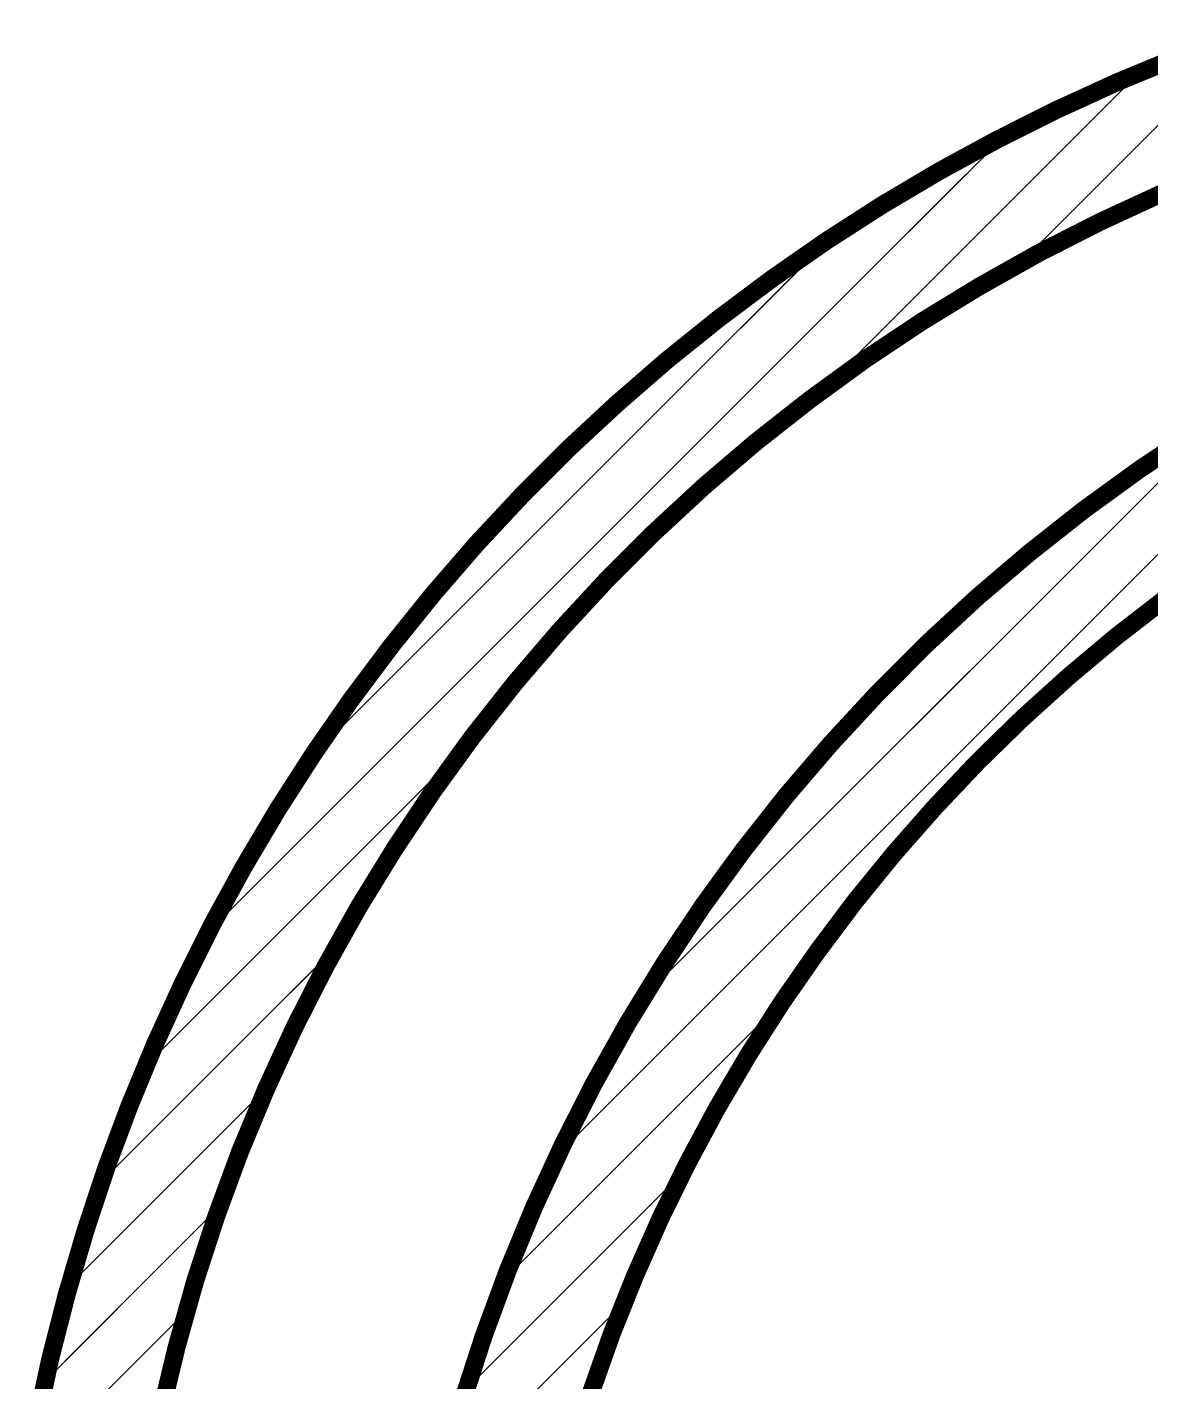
# Model space of a CAD drawing. Header units: millimetres. Extents: x 0 to 13.2, y -0.1 to 6.1.
# Drawn here: x 8.635 to 9.578, y 2.518 to 3.655 of the extents above; entities that cross this region are included whole.
import ezdxf

# ---------------------------------------------------------------- set-up
doc = ezdxf.new("R2010")
doc.units = ezdxf.units.MM
doc.header["$MEASUREMENT"] = 0
doc.layers.add('Mechanical3', color=76, linetype='Continuous')

msp = doc.modelspace()

# ---------------------------------------------------------------- linework, layer by layer
at = {"layer": 'Mechanical3'}
for points, const_width in [([(9.466, 3.4545), (9.6659, 3.6544)], 0.001), ([(9.5497, 3.6087), (9.6011, 3.63)], 0.015), ([(9.2964, 3.3448), (9.5689, 3.6174)], 0.001), ([(9.499, 3.5855), (9.5497, 3.6087)], 0.015), ([(9.4493, 3.5606), (9.499, 3.5855)], 0.015), ([(8.7868, 2.8952), (9.4566, 3.565)], 0.001), ([(9.4004, 3.534), (9.4493, 3.5606)], 0.015), ([(9.3525, 3.5056), (9.4004, 3.534)], 0.015), ([(9.5354, 3.4915), (9.5874, 3.5155)], 0.015), ([(9.3057, 3.4755), (9.3525, 3.5056)], 0.015), ([(9.4843, 3.4655), (9.5354, 3.4915)], 0.015), ([(8.8719, 3.0404), (9.3114, 3.4799)], 0.001), ([(9.26, 3.4437), (9.3057, 3.4755)], 0.015), ([(9.4344, 3.4375), (9.4843, 3.4655)], 0.015), ([(9.2155, 3.4104), (9.26, 3.4437)], 0.015), ([(9.3855, 3.4076), (9.4344, 3.4375)], 0.015), ([(9.1721, 3.3755), (9.2155, 3.4104)], 0.015), ([(9.3379, 3.3758), (9.3855, 3.4076)], 0.015), ([(9.0805, 2.709), (9.7773, 3.4057)], 0.001), ([(9.1301, 3.339), (9.1721, 3.3755)], 0.015), ([(9.2916, 3.3421), (9.3379, 3.3758)], 0.015), ([(9.0893, 3.3011), (9.1301, 3.339)], 0.015), ([(9.2466, 3.3067), (9.2916, 3.3421)], 0.015), ([(9.1512, 2.8397), (9.6465, 3.335)], 0.001), ([(9.5684, 3.2837), (9.6166, 3.3159)], 0.015), ([(9.203, 3.2695), (9.2466, 3.3067)], 0.015), ([(9.05, 3.2617), (9.0893, 3.3011)], 0.015), ([(9.5216, 3.2497), (9.5684, 3.2837)], 0.015), ([(9.161, 3.2306), (9.203, 3.2695)], 0.015), ([(9.012, 3.221), (9.05, 3.2617)], 0.015), ([(9.4761, 3.2138), (9.5216, 3.2497)], 0.015), ([(9.1205, 3.1901), (9.161, 3.2306)], 0.015), ([(8.9756, 3.1789), (9.012, 3.221)], 0.015), ([(9.432, 3.1762), (9.4761, 3.2138)], 0.015), ([(9.0816, 3.148), (9.1205, 3.1901)], 0.015), ([(8.9407, 3.1356), (8.9756, 3.1789)], 0.015), ([(9.3895, 3.1369), (9.432, 3.1762)], 0.015), ([(9.5488, 3.1434), (9.59, 3.1753)], 0.015), ([(9.0444, 3.1045), (9.0816, 3.148)], 0.015), ([(9.5088, 3.1098), (9.5488, 3.1434)], 0.015), ([(8.9073, 3.091), (8.9407, 3.1356)], 0.015), ([(9.3486, 3.0959), (9.3895, 3.1369)], 0.015), ([(9.4701, 3.0748), (9.5088, 3.1098)], 0.015), ([(9.0089, 3.0595), (9.0444, 3.1045)], 0.015), ([(8.8756, 3.0453), (8.9073, 3.091)], 0.015), ([(9.3093, 3.0534), (9.3486, 3.0959)], 0.015), ([(9.4328, 3.0384), (9.4701, 3.0748)], 0.015), ([(8.9753, 3.0132), (9.0089, 3.0595)], 0.015), ([(9.2716, 3.0094), (9.3093, 3.0534)], 0.015), ([(8.7344, 2.7829), (9.0054, 3.0539)], 0.001), ([(8.8455, 2.9985), (8.8756, 3.0453)], 0.015), ([(9.3969, 3.0005), (9.4328, 3.0384)], 0.015), ([(8.9435, 2.9655), (8.9753, 3.0132)], 0.015), ([(9.2358, 2.9639), (9.2716, 3.0094)], 0.015), ([(8.8171, 2.9506), (8.8455, 2.9985)], 0.015), ([(9.3625, 2.9614), (9.3969, 3.0005)], 0.015), ([(8.9135, 2.9167), (8.9435, 2.9655)], 0.015), ([(9.2017, 2.917), (9.2358, 2.9639)], 0.015), ([(9.3295, 2.9209), (9.3625, 2.9614)], 0.015), ([(8.7904, 2.9018), (8.8171, 2.9506)], 0.015), ([(8.8855, 2.8667), (8.9135, 2.9167)], 0.015), ([(9.1696, 2.8689), (9.2017, 2.917)], 0.015), ([(9.2982, 2.8792), (9.3295, 2.9209)], 0.015), ([(8.7655, 2.852), (8.7904, 2.9018)], 0.015), ([(8.6974, 2.6859), (8.8958, 2.8843)], 0.001), ([(9.2684, 2.8364), (9.2982, 2.8792)], 0.015), ([(8.8595, 2.8157), (8.8855, 2.8667)], 0.015), ([(9.1393, 2.8195), (9.1696, 2.8689)], 0.015), ([(8.7424, 2.8014), (8.7655, 2.852)], 0.015), ([(9.2403, 2.7925), (9.2684, 2.8364)], 0.015), ([(9.0352, 2.6037), (9.2713, 2.8398)], 0.001), ([(8.8356, 2.7637), (8.8595, 2.8157)], 0.015), ([(9.111, 2.769), (9.1393, 2.8195)], 0.015), ([(8.7211, 2.75), (8.7424, 2.8014)], 0.015), ([(9.2139, 2.7475), (9.2403, 2.7925)], 0.015), ([(9.0847, 2.7173), (9.111, 2.769)], 0.015), ([(8.6702, 2.5987), (8.8365, 2.765)], 0.001), ([(8.8136, 2.7108), (8.8356, 2.7637)], 0.015), ([(8.7016, 2.6978), (8.7211, 2.75)], 0.015), ([(9.1892, 2.7015), (9.2139, 2.7475)], 0.015), ([(8.7938, 2.657), (8.8136, 2.7108)], 0.015), ([(9.0605, 2.6648), (9.0847, 2.7173)], 0.015), ([(9.1662, 2.6547), (9.1892, 2.7015)], 0.015), ([(8.6841, 2.645), (8.7016, 2.6978)], 0.015), ([(9.0034, 2.5118), (9.1861, 2.6946)], 0.001), ([(9.0383, 2.6112), (9.0605, 2.6648)], 0.015), ([(8.6504, 2.5188), (8.7973, 2.6658)], 0.001), ([(8.7761, 2.6026), (8.7938, 2.657)], 0.015), ([(9.1451, 2.607), (9.1662, 2.6547)], 0.015), ([(8.6684, 2.5916), (8.6841, 2.645)], 0.015), ([(9.0183, 2.5569), (9.0383, 2.6112)], 0.015), ([(8.7606, 2.5475), (8.7761, 2.6026)], 0.015), ([(9.1257, 2.5586), (9.1451, 2.607)], 0.015), ([(8.6546, 2.5377), (8.6684, 2.5916)], 0.015), ([(8.9803, 2.4288), (9.1366, 2.5851)], 0.001), ([(8.6356, 2.444), (8.7694, 2.5778)], 0.001), ([(9.0004, 2.5018), (9.0183, 2.5569)], 0.015), ([(9.1083, 2.5094), (9.1257, 2.5586)], 0.015), ([(8.7472, 2.4918), (8.7606, 2.5475)], 0.015), ([(8.6428, 2.4833), (8.6546, 2.5377)], 0.015)]:
    msp.add_lwpolyline(points, dxfattribs=dict(at, const_width=const_width))
for points, const_width in [([(9.5459, 3.6087, 1), (9.5534, 3.6087, 1)], 0.0075), ([(9.5459, 3.6087, 1), (9.5534, 3.6087, 1)], 0.0075), ([(9.5687, 3.6174, 1), (9.5692, 3.6174, 1)], 0.0005), ([(9.4953, 3.5855, 1), (9.5028, 3.5855, 1)], 0.0075), ([(9.4953, 3.5855, 1), (9.5028, 3.5855, 1)], 0.0075), ([(9.4455, 3.5606, 1), (9.453, 3.5606, 1)], 0.0075), ([(9.4455, 3.5606, 1), (9.453, 3.5606, 1)], 0.0075), ([(9.4563, 3.565, 1), (9.4568, 3.565, 1)], 0.0005), ([(9.3967, 3.534, 1), (9.4042, 3.534, 1)], 0.0075), ([(9.3967, 3.534, 1), (9.4042, 3.534, 1)], 0.0075), ([(9.3488, 3.5056, 1), (9.3563, 3.5056, 1)], 0.0075), ([(9.3488, 3.5056, 1), (9.3563, 3.5056, 1)], 0.0075), ([(9.5316, 3.4915, 1), (9.5391, 3.4915, 1)], 0.0075), ([(9.5316, 3.4915, 1), (9.5391, 3.4915, 1)], 0.0075), ([(9.302, 3.4755, 1), (9.3095, 3.4755, 1)], 0.0075), ([(9.302, 3.4755, 1), (9.3095, 3.4755, 1)], 0.0075), ([(9.3111, 3.4799, 1), (9.3116, 3.4799, 1)], 0.0005), ([(9.4806, 3.4655, 1), (9.4881, 3.4655, 1)], 0.0075), ([(9.4806, 3.4655, 1), (9.4881, 3.4655, 1)], 0.0075), ([(9.2563, 3.4437, 1), (9.2638, 3.4437, 1)], 0.0075), ([(9.2563, 3.4437, 1), (9.2638, 3.4437, 1)], 0.0075), ([(9.4658, 3.4545, 1), (9.4663, 3.4545, 1)], 0.0005), ([(9.4306, 3.4375, 1), (9.4381, 3.4375, 1)], 0.0075), ([(9.4306, 3.4375, 1), (9.4381, 3.4375, 1)], 0.0075), ([(9.2117, 3.4104, 1), (9.2192, 3.4104, 1)], 0.0075), ([(9.2117, 3.4104, 1), (9.2192, 3.4104, 1)], 0.0075), ([(9.3818, 3.4076, 1), (9.3893, 3.4076, 1)], 0.0075), ([(9.3818, 3.4076, 1), (9.3893, 3.4076, 1)], 0.0075), ([(9.1684, 3.3755, 1), (9.1759, 3.3755, 1)], 0.0075), ([(9.1684, 3.3755, 1), (9.1759, 3.3755, 1)], 0.0075), ([(9.3341, 3.3758, 1), (9.3416, 3.3758, 1)], 0.0075), ([(9.3341, 3.3758, 1), (9.3416, 3.3758, 1)], 0.0075), ([(9.1263, 3.339, 1), (9.1338, 3.339, 1)], 0.0075), ([(9.1263, 3.339, 1), (9.1338, 3.339, 1)], 0.0075), ([(9.2878, 3.3421, 1), (9.2953, 3.3421, 1)], 0.0075), ([(9.2878, 3.3421, 1), (9.2953, 3.3421, 1)], 0.0075), ([(9.2961, 3.3448, 1), (9.2966, 3.3448, 1)], 0.0005), ([(9.2428, 3.3067, 1), (9.2503, 3.3067, 1)], 0.0075), ([(9.2428, 3.3067, 1), (9.2503, 3.3067, 1)], 0.0075), ([(9.0856, 3.3011, 1), (9.0931, 3.3011, 1)], 0.0075), ([(9.0856, 3.3011, 1), (9.0931, 3.3011, 1)], 0.0075), ([(9.5647, 3.2837, 1), (9.5722, 3.2837, 1)], 0.0075), ([(9.5647, 3.2837, 1), (9.5722, 3.2837, 1)], 0.0075), ([(9.1993, 3.2695, 1), (9.2068, 3.2695, 1)], 0.0075), ([(9.1993, 3.2695, 1), (9.2068, 3.2695, 1)], 0.0075), ([(9.0462, 3.2617, 1), (9.0537, 3.2617, 1)], 0.0075), ([(9.0462, 3.2617, 1), (9.0537, 3.2617, 1)], 0.0075), ([(9.5178, 3.2497, 1), (9.5253, 3.2497, 1)], 0.0075), ([(9.5178, 3.2497, 1), (9.5253, 3.2497, 1)], 0.0075), ([(9.1572, 3.2306, 1), (9.1647, 3.2306, 1)], 0.0075), ([(9.1572, 3.2306, 1), (9.1647, 3.2306, 1)], 0.0075), ([(9.0083, 3.221, 1), (9.0158, 3.221, 1)], 0.0075), ([(9.0083, 3.221, 1), (9.0158, 3.221, 1)], 0.0075), ([(9.4723, 3.2138, 1), (9.4798, 3.2138, 1)], 0.0075), ([(9.4723, 3.2138, 1), (9.4798, 3.2138, 1)], 0.0075), ([(9.1167, 3.1901, 1), (9.1242, 3.1901, 1)], 0.0075), ([(9.1167, 3.1901, 1), (9.1242, 3.1901, 1)], 0.0075), ([(8.9719, 3.1789, 1), (8.9794, 3.1789, 1)], 0.0075), ([(8.9719, 3.1789, 1), (8.9794, 3.1789, 1)], 0.0075), ([(9.4283, 3.1762, 1), (9.4358, 3.1762, 1)], 0.0075), ([(9.4283, 3.1762, 1), (9.4358, 3.1762, 1)], 0.0075), ([(9.0778, 3.148, 1), (9.0853, 3.148, 1)], 0.0075), ([(9.0778, 3.148, 1), (9.0853, 3.148, 1)], 0.0075), ([(9.545, 3.1434, 1), (9.5525, 3.1434, 1)], 0.0075), ([(9.545, 3.1434, 1), (9.5525, 3.1434, 1)], 0.0075), ([(8.9369, 3.1356, 1), (8.9444, 3.1356, 1)], 0.0075), ([(8.9369, 3.1356, 1), (8.9444, 3.1356, 1)], 0.0075), ([(9.3858, 3.1369, 1), (9.3933, 3.1369, 1)], 0.0075), ([(9.3858, 3.1369, 1), (9.3933, 3.1369, 1)], 0.0075), ([(9.505, 3.1098, 1), (9.5125, 3.1098, 1)], 0.0075), ([(9.505, 3.1098, 1), (9.5125, 3.1098, 1)], 0.0075), ([(9.0406, 3.1045, 1), (9.0481, 3.1045, 1)], 0.0075), ([(9.0406, 3.1045, 1), (9.0481, 3.1045, 1)], 0.0075), ([(8.9036, 3.091, 1), (8.9111, 3.091, 1)], 0.0075), ([(8.9036, 3.091, 1), (8.9111, 3.091, 1)], 0.0075), ([(9.3448, 3.0959, 1), (9.3523, 3.0959, 1)], 0.0075), ([(9.3448, 3.0959, 1), (9.3523, 3.0959, 1)], 0.0075), ([(9.4664, 3.0748, 1), (9.4739, 3.0748, 1)], 0.0075), ([(9.4664, 3.0748, 1), (9.4739, 3.0748, 1)], 0.0075), ([(9.0052, 3.0595, 1), (9.0127, 3.0595, 1)], 0.0075), ([(9.0052, 3.0595, 1), (9.0127, 3.0595, 1)], 0.0075), ([(9.3055, 3.0534, 1), (9.313, 3.0534, 1)], 0.0075), ([(9.3055, 3.0534, 1), (9.313, 3.0534, 1)], 0.0075), ([(8.8718, 3.0453, 1), (8.8793, 3.0453, 1)], 0.0075), ([(8.8718, 3.0453, 1), (8.8793, 3.0453, 1)], 0.0075), ([(9.0052, 3.0539, 1), (9.0057, 3.0539, 1)], 0.0005), ([(8.8717, 3.0404, 1), (8.8722, 3.0404, 1)], 0.0005), ([(9.4291, 3.0384, 1), (9.4366, 3.0384, 1)], 0.0075), ([(9.4291, 3.0384, 1), (9.4366, 3.0384, 1)], 0.0075), ([(8.9715, 3.0132, 1), (8.979, 3.0132, 1)], 0.0075), ([(8.9715, 3.0132, 1), (8.979, 3.0132, 1)], 0.0075), ([(9.2679, 3.0094, 1), (9.2754, 3.0094, 1)], 0.0075), ([(9.2679, 3.0094, 1), (9.2754, 3.0094, 1)], 0.0075), ([(8.8417, 2.9985, 1), (8.8492, 2.9985, 1)], 0.0075), ([(8.8417, 2.9985, 1), (8.8492, 2.9985, 1)], 0.0075), ([(9.3932, 3.0005, 1), (9.4007, 3.0005, 1)], 0.0075), ([(9.3932, 3.0005, 1), (9.4007, 3.0005, 1)], 0.0075), ([(8.9397, 2.9655, 1), (8.9472, 2.9655, 1)], 0.0075), ([(8.9397, 2.9655, 1), (8.9472, 2.9655, 1)], 0.0075), ([(9.232, 2.9639, 1), (9.2395, 2.9639, 1)], 0.0075), ([(9.232, 2.9639, 1), (9.2395, 2.9639, 1)], 0.0075), ([(9.3587, 2.9614, 1), (9.3662, 2.9614, 1)], 0.0075), ([(9.3587, 2.9614, 1), (9.3662, 2.9614, 1)], 0.0075), ([(8.8133, 2.9506, 1), (8.8208, 2.9506, 1)], 0.0075), ([(8.8133, 2.9506, 1), (8.8208, 2.9506, 1)], 0.0075), ([(8.9098, 2.9167, 1), (8.9173, 2.9167, 1)], 0.0075), ([(8.9098, 2.9167, 1), (8.9173, 2.9167, 1)], 0.0075), ([(9.198, 2.917, 1), (9.2055, 2.917, 1)], 0.0075), ([(9.198, 2.917, 1), (9.2055, 2.917, 1)], 0.0075), ([(9.3258, 2.9209, 1), (9.3333, 2.9209, 1)], 0.0075), ([(9.3258, 2.9209, 1), (9.3333, 2.9209, 1)], 0.0075), ([(8.7867, 2.9018, 1), (8.7942, 2.9018, 1)], 0.0075), ([(8.7867, 2.9018, 1), (8.7942, 2.9018, 1)], 0.0075), ([(8.7865, 2.8952, 1), (8.787, 2.8952, 1)], 0.0005), ([(8.8955, 2.8843, 1), (8.896, 2.8843, 1)], 0.0005), ([(9.2944, 2.8792, 1), (9.3019, 2.8792, 1)], 0.0075), ([(9.2944, 2.8792, 1), (9.3019, 2.8792, 1)], 0.0075), ([(8.8818, 2.8667, 1), (8.8893, 2.8667, 1)], 0.0075), ([(8.8818, 2.8667, 1), (8.8893, 2.8667, 1)], 0.0075), ([(9.1658, 2.8689, 1), (9.1733, 2.8689, 1)], 0.0075), ([(9.1658, 2.8689, 1), (9.1733, 2.8689, 1)], 0.0075), ([(8.7618, 2.852, 1), (8.7693, 2.852, 1)], 0.0075), ([(8.7618, 2.852, 1), (8.7693, 2.852, 1)], 0.0075), ([(9.2647, 2.8364, 1), (9.2722, 2.8364, 1)], 0.0075), ([(9.2647, 2.8364, 1), (9.2722, 2.8364, 1)], 0.0075), ([(9.151, 2.8397, 1), (9.1515, 2.8397, 1)], 0.0005), ([(9.271, 2.8398, 1), (9.2715, 2.8398, 1)], 0.0005), ([(8.8558, 2.8157, 1), (8.8633, 2.8157, 1)], 0.0075), ([(8.8558, 2.8157, 1), (8.8633, 2.8157, 1)], 0.0075), ([(9.1356, 2.8195, 1), (9.1431, 2.8195, 1)], 0.0075), ([(9.1356, 2.8195, 1), (9.1431, 2.8195, 1)], 0.0075), ([(8.7386, 2.8014, 1), (8.7461, 2.8014, 1)], 0.0075), ([(8.7386, 2.8014, 1), (8.7461, 2.8014, 1)], 0.0075), ([(9.2365, 2.7925, 1), (9.244, 2.7925, 1)], 0.0075), ([(9.2365, 2.7925, 1), (9.244, 2.7925, 1)], 0.0075), ([(8.7341, 2.7829, 1), (8.7346, 2.7829, 1)], 0.0005), ([(9.1073, 2.769, 1), (9.1148, 2.769, 1)], 0.0075), ([(9.1073, 2.769, 1), (9.1148, 2.769, 1)], 0.0075), ([(8.8318, 2.7637, 1), (8.8393, 2.7637, 1)], 0.0075), ([(8.8318, 2.7637, 1), (8.8393, 2.7637, 1)], 0.0075), ([(8.8363, 2.765, 1), (8.8368, 2.765, 1)], 0.0005), ([(8.7173, 2.75, 1), (8.7248, 2.75, 1)], 0.0075), ([(8.7173, 2.75, 1), (8.7248, 2.75, 1)], 0.0075), ([(9.2101, 2.7475, 1), (9.2176, 2.7475, 1)], 0.0075), ([(9.2101, 2.7475, 1), (9.2176, 2.7475, 1)], 0.0075), ([(8.8099, 2.7108, 1), (8.8174, 2.7108, 1)], 0.0075), ([(8.8099, 2.7108, 1), (8.8174, 2.7108, 1)], 0.0075), ([(9.081, 2.7173, 1), (9.0885, 2.7173, 1)], 0.0075), ([(9.081, 2.7173, 1), (9.0885, 2.7173, 1)], 0.0075), ([(9.0802, 2.709, 1), (9.0807, 2.709, 1)], 0.0005), ([(9.1854, 2.7015, 1), (9.1929, 2.7015, 1)], 0.0075), ([(9.1854, 2.7015, 1), (9.1929, 2.7015, 1)], 0.0075), ([(8.6979, 2.6978, 1), (8.7054, 2.6978, 1)], 0.0075), ([(8.6979, 2.6978, 1), (8.7054, 2.6978, 1)], 0.0075), ([(9.1859, 2.6946, 1), (9.1864, 2.6946, 1)], 0.0005), ([(8.6972, 2.6859, 1), (8.6977, 2.6859, 1)], 0.0005), ([(9.0567, 2.6648, 1), (9.0642, 2.6648, 1)], 0.0075), ([(9.0567, 2.6648, 1), (9.0642, 2.6648, 1)], 0.0075), ([(8.7901, 2.657, 1), (8.7976, 2.657, 1)], 0.0075), ([(8.7901, 2.657, 1), (8.7976, 2.657, 1)], 0.0075), ([(8.7971, 2.6658, 1), (8.7976, 2.6658, 1)], 0.0005), ([(9.1625, 2.6547, 1), (9.17, 2.6547, 1)], 0.0075), ([(9.1625, 2.6547, 1), (9.17, 2.6547, 1)], 0.0075), ([(8.6803, 2.645, 1), (8.6878, 2.645, 1)], 0.0075), ([(8.6803, 2.645, 1), (8.6878, 2.645, 1)], 0.0075), ([(9.0345, 2.6112, 1), (9.042, 2.6112, 1)], 0.0075), ([(9.0345, 2.6112, 1), (9.042, 2.6112, 1)], 0.0075), ([(8.7724, 2.6026, 1), (8.7799, 2.6026, 1)], 0.0075), ([(8.7724, 2.6026, 1), (8.7799, 2.6026, 1)], 0.0075), ([(9.035, 2.6037, 1), (9.0355, 2.6037, 1)], 0.0005), ([(9.1413, 2.607, 1), (9.1488, 2.607, 1)], 0.0075), ([(9.1413, 2.607, 1), (9.1488, 2.607, 1)], 0.0075), ([(8.6646, 2.5916, 1), (8.6721, 2.5916, 1)], 0.0075), ([(8.6646, 2.5916, 1), (8.6721, 2.5916, 1)], 0.0075), ([(8.67, 2.5987, 1), (8.6705, 2.5987, 1)], 0.0005), ([(9.1364, 2.5851, 1), (9.1369, 2.5851, 1)], 0.0005), ([(8.7691, 2.5778, 1), (8.7696, 2.5778, 1)], 0.0005), ([(9.0145, 2.5569, 1), (9.022, 2.5569, 1)], 0.0075), ([(9.0145, 2.5569, 1), (9.022, 2.5569, 1)], 0.0075), ([(9.122, 2.5586, 1), (9.1295, 2.5586, 1)], 0.0075), ([(9.122, 2.5586, 1), (9.1295, 2.5586, 1)], 0.0075), ([(8.7568, 2.5475, 1), (8.7643, 2.5475, 1)], 0.0075), ([(8.7568, 2.5475, 1), (8.7643, 2.5475, 1)], 0.0075), ([(8.6509, 2.5377, 1), (8.6584, 2.5377, 1)], 0.0075), ([(8.6509, 2.5377, 1), (8.6584, 2.5377, 1)], 0.0075), ([(8.6501, 2.5188, 1), (8.6506, 2.5188, 1)], 0.0005)]:
    msp.add_lwpolyline(points, format="xyb", close=True, dxfattribs=dict(at, const_width=const_width))

doc.saveas('drawing.dxf')
